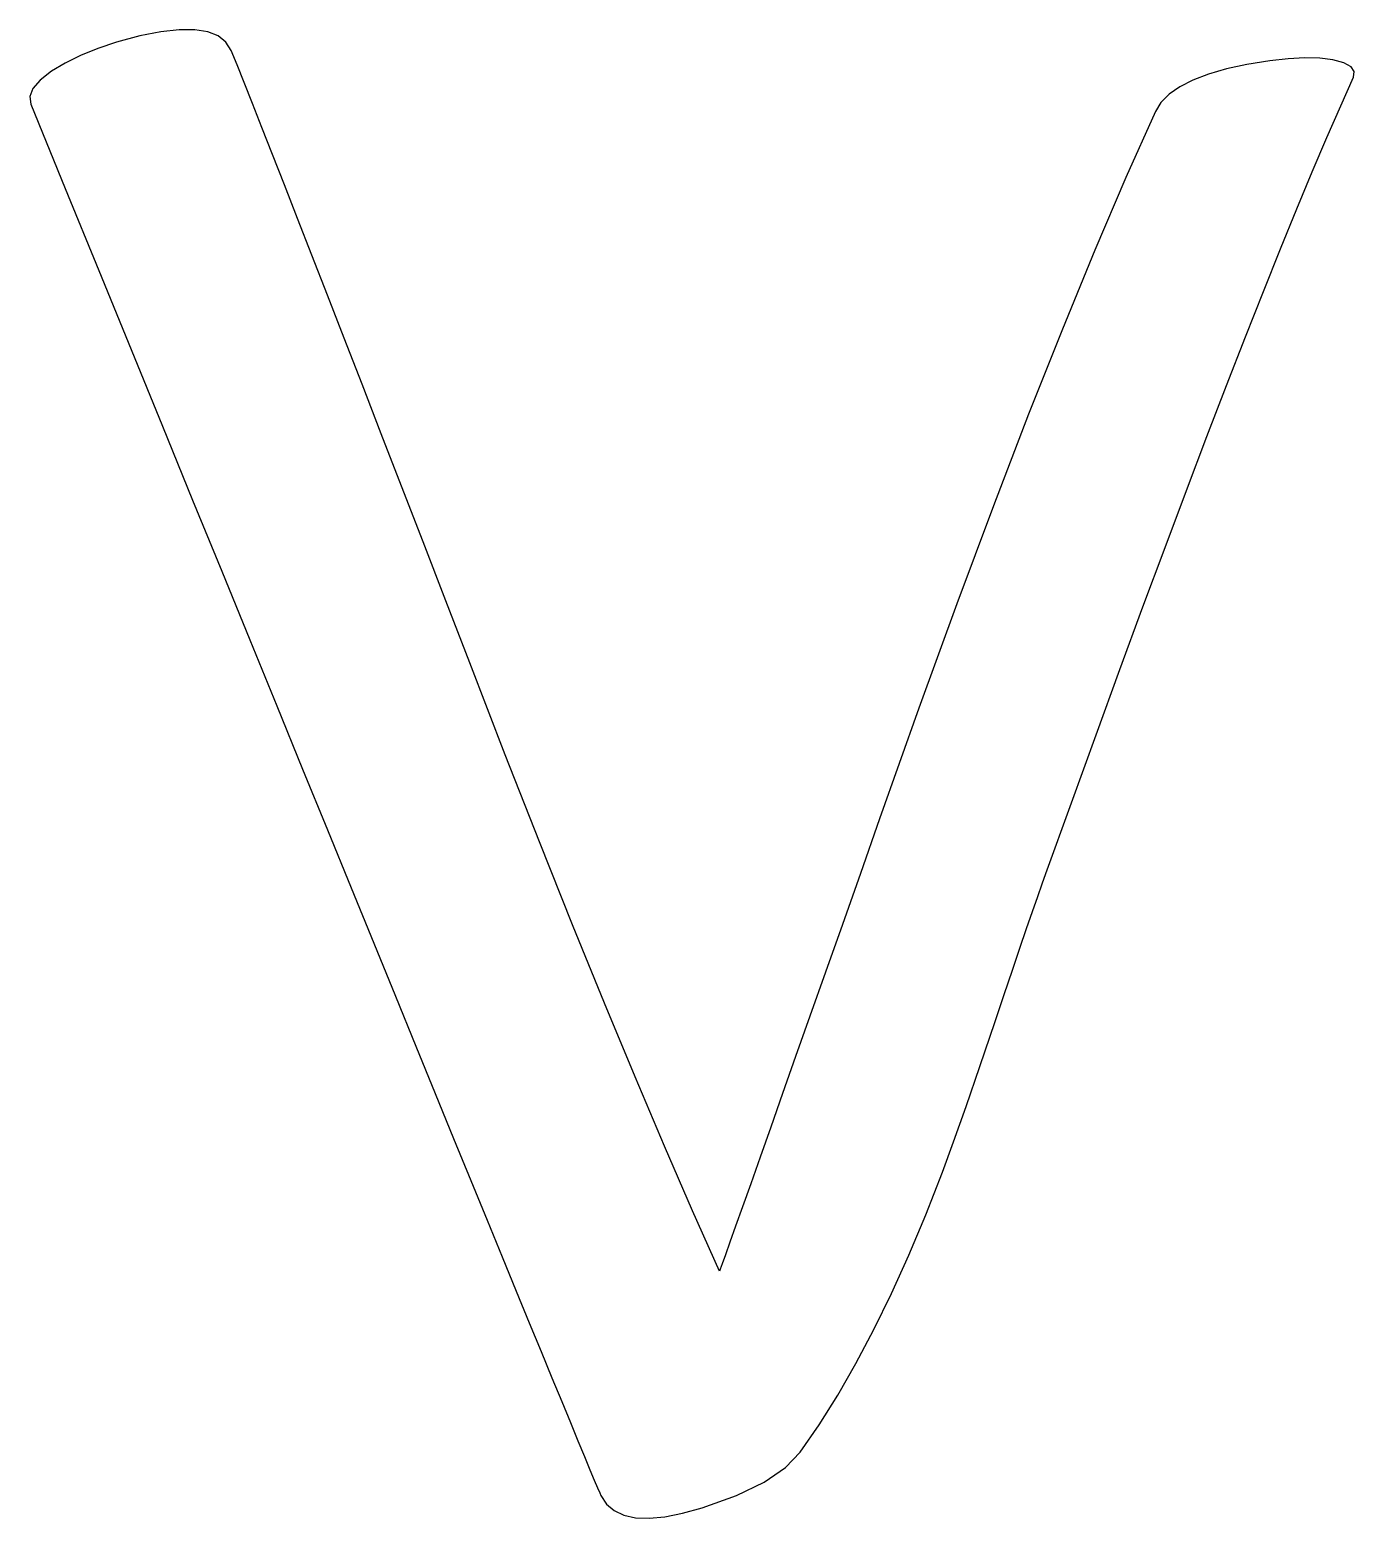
# Model space of a CAD drawing. Extents: x 0 to 17.8, y -0.1 to 19.9.
import ezdxf

# ---------------------------------------------------------------- set-up
doc = ezdxf.new("R2010")
doc.units = 0
doc.layers.get('0').update_dxf_attribs({"linetype": 'CONTINUOUS'})

msp = doc.modelspace()

# ---------------------------------------------------------------- linework, layer by layer
at = {"color": 0}
for p, q in [((1.76303, 19.8472), (1.48242, 19.7917)), ((2.00846, 19.875), (1.76303, 19.8472)), ((2.21875, 19.875), (2.00846, 19.875)), ((2.39387, 19.8472), (2.21875, 19.875)), ((2.53386, 19.7917), (2.39387, 19.8472)), ((0.914063, 19.6215), (0.684028, 19.5278)), ((1.16667, 19.7083), (0.914063, 19.6215)), ((1.48242, 19.7917), (1.16667, 19.7083)), ((2.63867, 19.7083), (2.53386, 19.7917)), ((2.70833, 19.5972), (2.63867, 19.7083)), ((0.476563, 19.4271), (0.291667, 19.3194)), ((0.684028, 19.5278), (0.476563, 19.4271)), ((2.78754, 19.4022), (2.70833, 19.5972)), ((16.6806, 19.4583), (16.3708, 19.4082)), ((16.9262, 19.4853), (16.6806, 19.4583)), ((17.1493, 19.4965), (16.9262, 19.4853)), ((17.3499, 19.4922), (17.1493, 19.4965)), ((17.5278, 19.4722), (17.3499, 19.4922)), ((17.675, 19.4315), (17.5278, 19.4722)), ((17.7704, 19.3785), (17.675, 19.4315)), ((0.291667, 19.3194), (0.138889, 19.1979)), ((2.88297, 19.1647), (2.78754, 19.4022)), ((15.8517, 19.2781), (15.6424, 19.1979)), ((16.0946, 19.3481), (15.8517, 19.2781)), ((16.3708, 19.4082), (16.0946, 19.3481)), ((17.6314, 18.8508), (17.8056, 19.2361)), ((17.8139, 19.3135), (17.7704, 19.3785)), ((17.8056, 19.2361), (17.8139, 19.3135)), ((0.041667, 19.0833), (0, 18.9757)), ((0.138889, 19.1979), (0.041667, 19.0833)), ((2.99457, 18.8844), (2.88297, 19.1647)), ((15.4662, 19.1079), (15.3238, 19.0078)), ((15.6424, 19.1979), (15.4662, 19.1079)), ((0, 18.9757), (0.013889, 18.875)), ((0.013889, 18.875), (0.477974, 17.7392)), ((3.12235, 18.5617), (2.99457, 18.8844)), ((15.2146, 18.8978), (15.1389, 18.7778)), ((15.3238, 19.0078), (15.2146, 18.8978)), ((17.4461, 18.4278), (17.6314, 18.8508)), ((15.1389, 18.7778), (14.7406, 17.8878)), ((3.26628, 18.1961), (3.12235, 18.5617)), ((17.2494, 17.9668), (17.4461, 18.4278)), ((3.42638, 17.7879), (3.26628, 18.1961)), ((14.7406, 17.8878), (14.3238, 16.9124)), ((17.0417, 17.4679), (17.2494, 17.9668)), ((0.477974, 17.7392), (0.927626, 16.6389)), ((3.60265, 17.3372), (3.42638, 17.7879)), ((16.8224, 16.9311), (17.0417, 17.4679)), ((3.79508, 16.8438), (3.60265, 17.3372)), ((4.00369, 16.3078), (3.79508, 16.8438)), ((14.3238, 16.9124), (13.8882, 15.8514)), ((16.5919, 16.3565), (16.8224, 16.9311)), ((0.927626, 16.6389), (1.36274, 15.5742)), ((4.22846, 15.729), (4.00369, 16.3078)), ((16.3501, 15.744), (16.5919, 16.3565)), ((13.8882, 15.8514), (13.434, 14.7049)), ((4.4694, 15.1076), (4.22846, 15.729)), ((16.0972, 15.0938), (16.3501, 15.744)), ((1.36274, 15.5742), (1.78342, 14.5449)), ((4.72651, 14.4436), (4.4694, 15.1076)), ((15.8328, 14.4056), (16.0972, 15.0938)), ((13.434, 14.7049), (12.9611, 13.4729)), ((1.78342, 14.5449), (2.18956, 13.5513)), ((4.99978, 13.737), (4.72651, 14.4436)), ((15.5572, 13.6795), (15.8328, 14.4056)), ((5.28922, 12.9877), (4.99978, 13.737)), ((15.2703, 12.9155), (15.5572, 13.6795)), ((2.18956, 13.5513), (2.58128, 12.5933)), ((12.9611, 13.4729), (12.4696, 12.1554)), ((5.59483, 12.1958), (5.28922, 12.9877)), ((14.9722, 12.1137), (15.2703, 12.9155)), ((2.58128, 12.5933), (2.95844, 11.6708)), ((5.91667, 11.3611), (5.59483, 12.1958)), ((12.4696, 12.1554), (11.9594, 10.7524)), ((14.6626, 11.274), (14.9722, 12.1137)), ((2.95844, 11.6708), (3.32118, 10.7839)), ((6.39447, 10.1274), (5.91667, 11.3611)), ((14.3419, 10.3965), (14.6626, 11.274)), ((3.32118, 10.7839), (3.66938, 9.93251)), ((11.9594, 10.7524), (11.4306, 9.26389)), ((14.0099, 9.48107), (14.3419, 10.3965)), ((6.85585, 8.954), (6.39447, 10.1274)), ((3.66938, 9.93251), (4.00315, 9.11669)), ((13.6667, 8.52778), (14.0099, 9.48107)), ((11.4306, 9.26389), (11.1714, 8.53049)), ((4.00315, 9.11669), (4.32238, 8.33649)), ((7.30072, 7.84093), (6.85585, 8.954)), ((11.1714, 8.53049), (10.929, 7.84418)), ((13.6165, 8.39046), (13.6667, 8.52778)), ((4.32238, 8.33649), (4.62717, 7.59179)), ((13.4863, 8.02067), (13.5564, 8.2214)), ((13.5564, 8.2214), (13.6165, 8.39046)), ((13.4062, 7.78825), (13.4863, 8.02067)), ((7.72911, 6.78819), (7.30072, 7.84093)), ((10.929, 7.84418), (10.7031, 7.20497)), ((13.3161, 7.52414), (13.4062, 7.78825)), ((4.62717, 7.59179), (4.91743, 6.88271)), ((13.2161, 7.22835), (13.3161, 7.52414)), ((13.1061, 6.90088), (13.2161, 7.22835)), ((10.7031, 7.20497), (10.4939, 6.61285)), ((4.91743, 6.88271), (5.19325, 6.20915)), ((12.9861, 6.54167), (13.1061, 6.90088)), ((8.141, 5.79579), (7.72911, 6.78819)), ((10.4939, 6.61285), (10.3012, 6.06782)), ((12.7803, 5.93582), (12.9861, 6.54167)), ((5.19325, 6.20915), (5.45454, 5.57118)), ((10.3012, 6.06782), (10.1252, 5.56988)), ((12.5937, 5.39589), (12.7803, 5.93582)), ((8.5364, 4.86372), (8.141, 5.79579)), ((5.45454, 5.57118), (5.70139, 4.96875)), ((10.1252, 5.56988), (9.96571, 5.11903)), ((12.4262, 4.92193), (12.5937, 5.39589)), ((9.96571, 5.11903), (9.82292, 4.71528)), ((5.70139, 4.96875), (5.93371, 4.40192)), ((8.91531, 3.99197), (8.5364, 4.86372)), ((12.2778, 4.51389), (12.4262, 4.92193)), ((9.82292, 4.71528), (9.69667, 4.35861)), ((12.0533, 3.94162), (12.2778, 4.51389)), ((5.93371, 4.40192), (6.15158, 3.87061)), ((9.69667, 4.35861), (9.58703, 4.04904)), ((9.58703, 4.04904), (9.49397, 3.78657)), ((6.15158, 3.87061), (6.35493, 3.37489)), ((9.27778, 3.18056), (8.91531, 3.99197)), ((11.8246, 3.39844), (12.0533, 3.94162)), ((9.49397, 3.78657), (9.41754, 3.57118)), ((9.35769, 3.40289), (9.31446, 3.28168)), ((9.41754, 3.57118), (9.35769, 3.40289)), ((6.35493, 3.37489), (6.54383, 2.91471)), ((9.28782, 3.20757), (9.27778, 3.18056)), ((9.31446, 3.28168), (9.28782, 3.20757)), ((11.5915, 2.88433), (11.8246, 3.39844)), ((6.54383, 2.91471), (6.71821, 2.49013)), ((11.3541, 2.39931), (11.5915, 2.88433)), ((6.71821, 2.49013), (6.87815, 2.10107)), ((11.1124, 1.94336), (11.3541, 2.39931)), ((6.87815, 2.10107), (7.02354, 1.74761)), ((10.8663, 1.5165), (11.1124, 1.94336)), ((7.02354, 1.74761), (7.15451, 1.42969)), ((7.15451, 1.42969), (7.27094, 1.14735)), ((10.6158, 1.11871), (10.8663, 1.5165)), ((7.27094, 1.14735), (7.37294, 0.900553)), ((10.3611, 0.75), (10.6158, 1.11871)), ((7.37294, 0.900553), (7.46039, 0.689344)), ((7.46039, 0.689344), (7.53342, 0.513672)), ((10.1641, 0.541667), (10.3611, 0.75)), ((7.53342, 0.513672), (7.5919, 0.373589)), ((9.87847, 0.347222), (10.1641, 0.541667)), ((7.5919, 0.373589), (7.63596, 0.269043)), ((7.63596, 0.269043), (7.66547, 0.200087)), ((9.50435, 0.166667), (9.87847, 0.347222)), ((7.66547, 0.200087), (7.68056, 0.166667)), ((7.68056, 0.166667), (7.75651, 0.051649)), ((7.75651, 0.051649), (7.85938, -0.036458)), ((8.77735, -0.073351), (9.04167, 0)), ((9.04167, 0), (9.50435, 0.166667)), ((7.85938, -0.036458), (7.98915, -0.097656)), ((7.98915, -0.097656), (8.14583, -0.131944)), ((8.14583, -0.131944), (8.32943, -0.139324)), ((8.32943, -0.139324), (8.53993, -0.119792)), ((8.53993, -0.119792), (8.77735, -0.073351))]:
    msp.add_line(p, q, dxfattribs=at)

doc.saveas('drawing.dxf')
